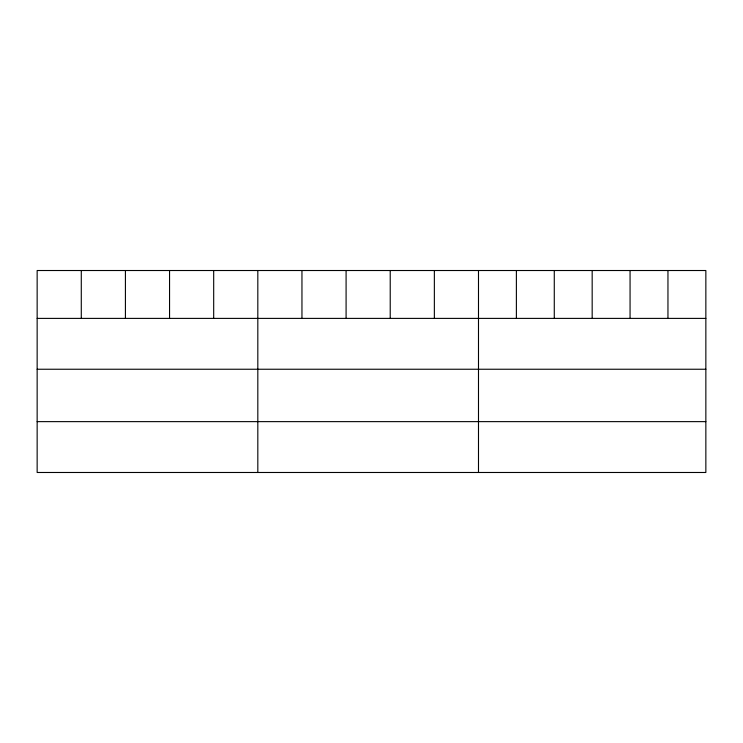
<?xml version="1.0" encoding="UTF-8"?>
<svg xmlns="http://www.w3.org/2000/svg" width="743" height="743" viewBox="0 0 743 743"><rect width="100%" height="100%" fill="white"/><g stroke="black" fill="none" stroke-linecap="round" stroke-linejoin="round"><path stroke-width="1.11" d="M705.85 318.394L705.85 472.483L37.15 472.483L37.15 270.517L705.85 270.517L705.85 318.394L37.15 318.394M37.15 369.243L705.85 369.243M37.15 421.634L705.85 421.634M667.957 270.517L667.957 318.394M630.064 270.517L630.064 318.394M592.171 270.517L592.171 318.394M554.278 270.517L554.278 318.394M516.385 270.517L516.385 318.394M478.492 270.517L478.492 472.483M434.358 270.517L434.358 318.394M390.224 270.517L390.224 318.394M346.089 270.517L346.089 318.394M301.955 270.517L301.955 318.394M257.821 270.517L257.821 472.483M213.687 270.517L213.687 318.394M169.553 270.517L169.553 318.394M125.418 270.517L125.418 318.394M81.284 270.517L81.284 318.394"/></g></svg>
